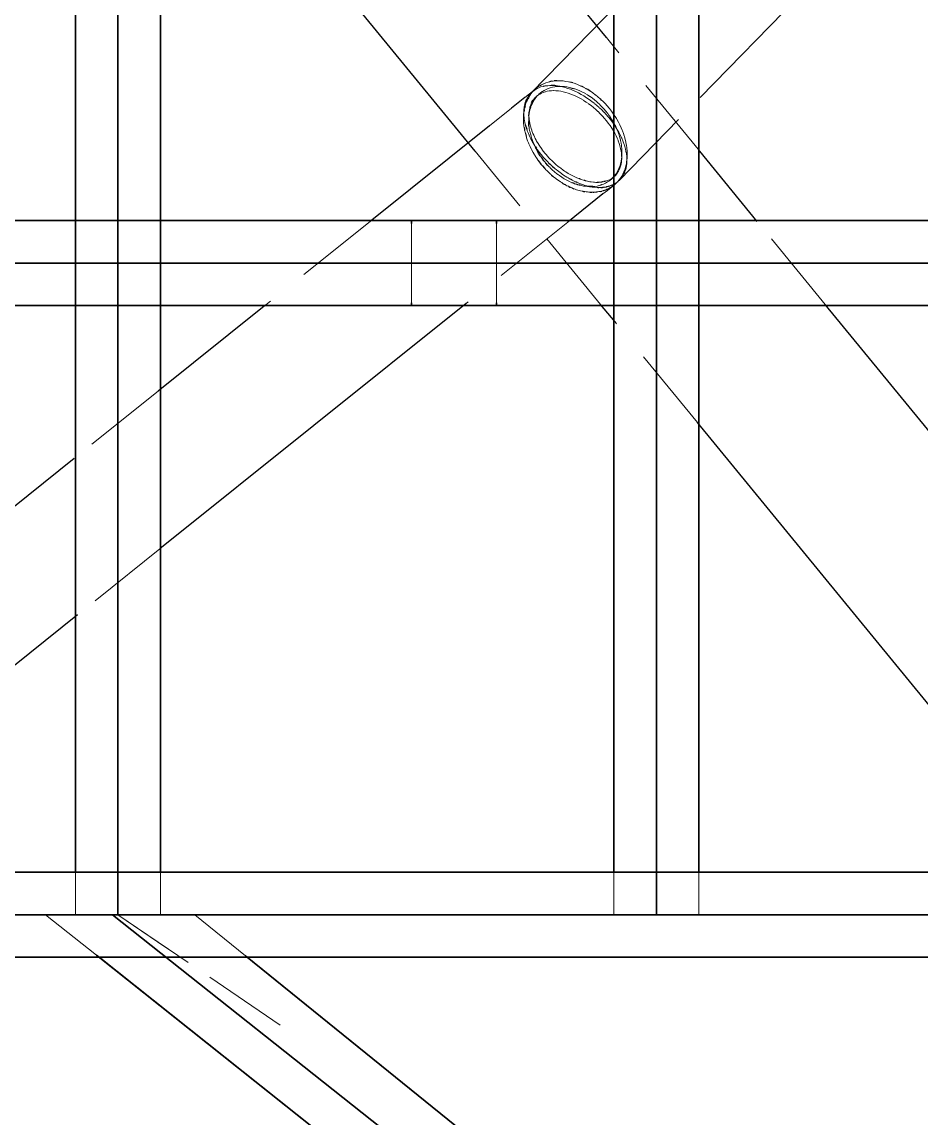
# Model space of a CAD drawing. Header units: millimetres. Extents: x -11795 to 47768, y 22971 to 65021.
# Drawn here: x -4258 to -2671, y 55237 to 57171 of the extents above; entities that cross this region are included whole.
import ezdxf

# ---------------------------------------------------------------- set-up
doc = ezdxf.new("R2010")
doc.units = ezdxf.units.MM
doc.linetypes.add('HIDDEN_50', pattern=[225, 150, -75])
for name, color, linetype, lineweight in [('PLATE_HIDDEN', 8, 'HIDDEN_50', 18), ('PLATE_VISIBLE', 7, 'Continuous', 35), ('PROFILE_HIDDEN', 9, 'HIDDEN_50', 18), ('PROFILE_VISIBLE', 4, 'Continuous', 25)]:
    doc.layers.add(name, color=color, linetype=linetype, lineweight=lineweight)

msp = doc.modelspace()

# ---------------------------------------------------------------- linework, layer by layer
at = {"layer": 'PLATE_HIDDEN'}
for p, q in [((-4088.1, 57305.2), (-4088.1, 55595.8)), ((-3138.1, 57305.2), (-3138.1, 55595.8)), ((-4165.1, 56820.8), (-4015.1, 56820.8)), ((-4163.1, 56667.8), (-4163.1, 56817.4)), ((-4013.1, 56817.4), (-4013.1, 56667.8)), ((-3570.1, 56815.8), (-3570.1, 56675.8)), ((-3420.1, 56675.8), (-3420.1, 56815.8)), ((-3215.9, 56820.8), (-3066.4, 56820.8)), ((-3213.1, 56667.8), (-3213.1, 56817.4)), ((-3063.1, 56817.4), (-3063.1, 56667.8)), ((-3495.1, 56745.8), (-4995.1, 56745.8)), ((-1238.1, 56745.8), (-3495.1, 56745.8)), ((-4015.1, 56670.8), (-4165.1, 56670.8)), ((-3066.4, 56670.8), (-3215.9, 56670.8)), ((-3138.1, 55595.8), (-3138.1, 55886.4)), ((-3138.1, 55886.4), (-3138.1, 55884.1)), ((-3138.1, 55884.1), (-3138.1, 55663.4)), ((-4088.1, 55595.8), (-4088.1, 55773)), ((-4088.1, 55773), (-4088.1, 55770.7)), ((-4088.1, 55770.7), (-4088.1, 55663.4)), ((-4163.1, 55595.8), (-4163.1, 55670.6)), ((-4160.9, 55670.8), (-4011, 55670.8)), ((-4013.1, 55670.6), (-4013.1, 55595.8)), ((-3213.1, 55595.8), (-3213.1, 55670.6)), ((-3211.8, 55670.8), (-3061.9, 55670.8)), ((-3063.1, 55670.6), (-3063.1, 55595.8)), ((-4088.1, 55663.4), (-4088.1, 55595.8)), ((-3138.1, 55663.4), (-3138.1, 55595.8)), ((-4995.1, 55595.8), (-3462.3, 55595.8)), ((-4215.8, 55595.8), (-4126, 55524.4)), ((-3952.8, 55595.8), (-4215.8, 55595.8)), ((-4013.1, 55595.8), (-4163.1, 55595.8)), ((-3732.3, 55306), (-4097.9, 55595.8)), ((-4003.7, 55538.3), (-4088.1, 55595.8)), ((-4088.1, 55595.8), (-3802.1, 55401.1)), ((-3863.4, 55523.5), (-3952.8, 55595.8)), ((-3422.3, 55595.8), (-1954.4, 55595.8)), ((-3063.1, 55595.8), (-3213.1, 55595.8)), ((-3802.1, 55401.1), (-4003.7, 55538.3)), ((-3861.2, 55520.8), (-4120.9, 55520.8)), ((-3460.4, 55090.6), (-3732.3, 55306))]:
    msp.add_line(p, q, dxfattribs=at)
at = {"layer": 'PLATE_VISIBLE'}
for p, q in [((-4163.1, 58986.4), (-4163.1, 55670.8)), ((-4013.1, 55670.8), (-4013.1, 58986.4)), ((-3213.1, 58986.4), (-3213.1, 55670.8)), ((-3063.1, 55670.8), (-3063.1, 58986.4)), ((-4163.1, 56817.4), (-4163.1, 57824.6)), ((-4013.1, 57824.6), (-4013.1, 56817.4)), ((-3213.1, 56817.4), (-3213.1, 57824.6)), ((-3063.1, 57824.6), (-3063.1, 56817.4)), ((-4088.1, 55595.8), (-4088.1, 57559.4)), ((-3138.1, 55595.8), (-3138.1, 57559.4)), ((-4920.1, 56820.8), (-4165.1, 56820.8)), ((-1313.1, 56820.8), (-4920.1, 56820.8)), ((-4015.1, 56820.8), (-3570.1, 56820.8)), ((-3570.1, 56820.8), (-3570.1, 56815.8)), ((-3420.1, 56820.8), (-3215.9, 56820.8)), ((-3420.1, 56815.8), (-3420.1, 56820.8)), ((-3066.4, 56820.8), (-2259.4, 56820.8)), ((-4995.1, 56745.8), (-3495.1, 56745.8)), ((-3495.1, 56745.8), (-1238.1, 56745.8)), ((-3570.1, 56675.8), (-3570.1, 56670.8)), ((-3420.1, 56670.8), (-3420.1, 56675.8)), ((-4165.1, 56670.8), (-4920.1, 56670.8)), ((-4920.1, 56670.8), (-1313.1, 56670.8)), ((-4163.1, 55670.6), (-4163.1, 56667.8)), ((-3570.1, 56670.8), (-4015.1, 56670.8)), ((-4013.1, 56667.8), (-4013.1, 55670.6)), ((-3215.9, 56670.8), (-3420.1, 56670.8)), ((-3213.1, 55670.6), (-3213.1, 56667.8)), ((-2259.4, 56670.8), (-3066.4, 56670.8)), ((-3063.1, 56667.8), (-3063.1, 55670.6)), ((-1957.9, 55670.8), (-4920.1, 55670.8)), ((-4840.2, 55670.8), (-4160.9, 55670.8)), ((-4163.1, 55670.8), (-4013.1, 55670.8)), ((-4011, 55670.8), (-3211.8, 55670.8)), ((-3213.1, 55670.8), (-3063.1, 55670.8)), ((-3061.9, 55670.8), (-2262.6, 55670.8)), ((-1919.2, 55595.8), (-4995.1, 55595.8)), ((-4097.9, 55595.8), (-2081.5, 53997.8)), ((-3462.3, 55595.8), (-3422.3, 55595.8)), ((-4120.9, 55520.8), (-4920.2, 55520.8)), ((-4920.1, 55520.8), (-1957.9, 55520.8)), ((-4126, 55524.4), (-2092.1, 53906.7)), ((-4121.5, 55520.8), (-2092.1, 53906.7)), ((-3860, 55520.8), (-4121.5, 55520.8)), ((-2072.8, 54076), (-3863.4, 55523.5)), ((-1957.9, 55520.8), (-3861.2, 55520.8)), ((-2072.8, 54076), (-3860, 55520.8))]:
    msp.add_line(p, q, dxfattribs=at)
at = {"layer": 'PROFILE_HIDDEN'}
for p, q in [((-3061.6, 56943), (-3226.1, 57143.8)), ((-3359.9, 57045.3), (-3279.7, 57127.5)), ((-3337.1, 57062.2), (-3340.9, 57060.4)), ((-3333.2, 57063.8), (-3336.8, 57062.3)), ((-3329.2, 57065.1), (-3333.2, 57063.8)), ((-3327, 57065.6), (-3329, 57065.1)), ((-3320.7, 57066.8), (-3322.8, 57066.5)), ((-3318.4, 57067.1), (-3320.5, 57066.8)), ((-3311.8, 57067.5), (-3314, 57067.4)), ((-3307.2, 57067.4), (-3311.7, 57067.5)), ((-3302.5, 57067.1), (-3307.2, 57067.4)), ((-3297.8, 57066.4), (-3302.5, 57067.1)), ((-3293.1, 57065.6), (-3297.8, 57066.4)), ((-3290.6, 57065), (-3293, 57065.6)), ((-3283.5, 57063), (-3285.8, 57063.7)), ((-3278.5, 57061.3), (-3283.4, 57063)), ((-3351.1, 57053.5), (-3370.5, 57037.9)), ((-3362.2, 57042.7), (-3364.3, 57039.9)), ((-3361.8, 57043.1), (-3362.2, 57042.7)), ((-3359.9, 57045.3), (-3361.8, 57043.1)), ((-3359.5, 57044.5), (-3361.6, 57041.5)), ((-3358.7, 57046.5), (-3359.9, 57045.3)), ((-3356.9, 57047.7), (-3359.5, 57044.5)), ((-3355.8, 57049), (-3357, 57048.1)), ((-3354.1, 57050.7), (-3356.6, 57048.1)), ((-3351.1, 57053.5), (-3354.1, 57050.7)), ((-3347.8, 57056.1), (-3350.7, 57053.8)), ((-3348.6, 57053.7), (-3350, 57052.9)), ((-3345.3, 57055.2), (-3348.6, 57053.7)), ((-3348.5, 57040.7), (-3345.8, 57043.5)), ((-3344.4, 57058.4), (-3347.8, 57056.1)), ((-3346.5, 57042.4), (-3344.1, 57044)), ((-3345.5, 57043.7), (-3342.9, 57046)), ((-3341.8, 57056.5), (-3344.9, 57055.3)), ((-3340.9, 57060.4), (-3344.1, 57058.5)), ((-3344.1, 57044), (-3341.1, 57045.6)), ((-3342.9, 57046), (-3339.7, 57048.3)), ((-3338.1, 57057.5), (-3341.8, 57056.5)), ((-3340.7, 57045.7), (-3337.9, 57046.9)), ((-3339.4, 57048.5), (-3336.4, 57050.4)), ((-3337.9, 57046.9), (-3334.5, 57048.1)), ((-3336.4, 57050.4), (-3332.9, 57052.2)), ((-3334.3, 57058.3), (-3336, 57057.9)), ((-3330.3, 57058.8), (-3334.3, 57058.3)), ((-3334.1, 57048.1), (-3331, 57048.9)), ((-3332.7, 57052.3), (-3329.3, 57053.8)), ((-3331, 57048.9), (-3327.3, 57049.6)), ((-3326.2, 57059.1), (-3330, 57058.8)), ((-3329.3, 57053.8), (-3325.5, 57055.1)), ((-3327, 57049.6), (-3323.5, 57050)), ((-3324.1, 57059.1), (-3326.2, 57059.1)), ((-3325.3, 57055.1), (-3321.6, 57056.1)), ((-3323.5, 57050), (-3319.5, 57050.1)), ((-3321.6, 57056.1), (-3317.5, 57056.9)), ((-3319.2, 57050.1), (-3315.4, 57050)), ((-3317.4, 57056.9), (-3313.4, 57057.4)), ((-3313.2, 57058.4), (-3315.4, 57058.7)), ((-3315.4, 57050), (-3311.2, 57049.6)), ((-3313.4, 57057.4), (-3309.1, 57057.6)), ((-3308.6, 57057.7), (-3312.9, 57058.4)), ((-3311, 57049.6), (-3307, 57049)), ((-3309, 57057.6), (-3304.8, 57057.6)), ((-3304, 57056.7), (-3308.6, 57057.7)), ((-3307, 57049), (-3302.6, 57048.1)), ((-3304.8, 57057.6), (-3300.4, 57057.2)), ((-3299.3, 57055.5), (-3303.9, 57056.7)), ((-3302.5, 57048.1), (-3298.2, 57047)), ((-3300.4, 57057.2), (-3295.9, 57056.6)), ((-3294.6, 57054.1), (-3299.3, 57055.5)), ((-3298.2, 57047), (-3293.7, 57045.7)), ((-3295.9, 57056.6), (-3291.4, 57055.8)), ((-3289.8, 57052.4), (-3294.5, 57054.1)), ((-3293.6, 57045.7), (-3289.2, 57044.1)), ((-3291.3, 57055.8), (-3289.1, 57055.2)), ((-3285, 57050.5), (-3289.8, 57052.4)), ((-3289.2, 57044.1), (-3284.7, 57042.3)), ((-3280.2, 57048.3), (-3285, 57050.5)), ((-3284.6, 57054), (-3282.4, 57053.3)), ((-3282.2, 57053.2), (-3277.6, 57051.6)), ((-3275.5, 57046), (-3280.2, 57048.3)), ((-3273.9, 57059.4), (-3278.5, 57061.3)), ((-3277.6, 57051.6), (-3273.3, 57049.8)), ((-3270.7, 57043.4), (-3275.4, 57046)), ((-3271.3, 57058.2), (-3273.7, 57059.3)), ((-3273.1, 57049.7), (-3268.5, 57047.5)), ((-3266.1, 57040.7), (-3270.7, 57043.4)), ((-3268.5, 57047.5), (-3264.3, 57045.3)), ((-3264.4, 57054.9), (-3266.7, 57056)), ((-3261.8, 57053.4), (-3264.1, 57054.7)), ((-3264, 57045.1), (-3259.6, 57042.5)), ((-3250.2, 57046), (-3254.7, 57049.1)), ((-3246.1, 57042.9), (-3250.2, 57046)), ((-3245.7, 57042.6), (-3246.1, 57042.9)), ((-3241.3, 57039.1), (-3245.7, 57042.6)), ((-3370.2, 57026.6), (-3370.9, 57023.7)), ((-3369.7, 57028.4), (-3370.2, 57026.6)), ((-3369.2, 57025.4), (-3369.8, 57023.2)), ((-3368.9, 57026.1), (-3369.2, 57025.4)), ((-3367.7, 57029.6), (-3368.9, 57026.1)), ((-3368.3, 57032.2), (-3368.8, 57030.9)), ((-3366.9, 57031.6), (-3367.7, 57029.6)), ((-3366.1, 57036.8), (-3366.9, 57035.2)), ((-3365.8, 57037.4), (-3366.1, 57036.8)), ((-3364.3, 57039.9), (-3365.8, 57037.4)), ((-3364.9, 57035.8), (-3365.7, 57034.1)), ((-3360.9, 57022), (-3360.5, 57023.4)), ((-3360.5, 57023.4), (-3359.3, 57026.6)), ((-3359.7, 57021.7), (-3359, 57023.7)), ((-3359.3, 57026.6), (-3359, 57027.2)), ((-3359, 57027.2), (-3358.4, 57028.5)), ((-3359, 57023.7), (-3358.7, 57024.2)), ((-3358.7, 57024.2), (-3358, 57025.8)), ((-3356.4, 57029.2), (-3355.5, 57031)), ((-3354.9, 57034.2), (-3354.1, 57035.3)), ((-3354.3, 57033), (-3353.4, 57034.5)), ((-3354.1, 57035.3), (-3351.9, 57037.8)), ((-3353.4, 57034.5), (-3351.1, 57037.7)), ((-3351.9, 57037.8), (-3351.5, 57038.1)), ((-3351.5, 57038.1), (-3349.5, 57040.1)), ((-3350.8, 57038.1), (-3348.5, 57040.7)), ((-3349.5, 57040.1), (-3346.9, 57042.1)), ((-3284.7, 57042.3), (-3280.1, 57040.3)), ((-3280.1, 57040.3), (-3275.6, 57038.1)), ((-3275.6, 57038), (-3271, 57035.5)), ((-3271, 57035.5), (-3266.7, 57033)), ((-3266.5, 57032.9), (-3262.1, 57030)), ((-3261.2, 57037.6), (-3265.9, 57040.6)), ((-3262.1, 57030), (-3257.9, 57027.1)), ((-3256.8, 57034.6), (-3261.2, 57037.6)), ((-3259.6, 57042.5), (-3255.6, 57039.8)), ((-3257.7, 57026.9), (-3253.4, 57023.7)), ((-3251.9, 57031.1), (-3256.5, 57034.4)), ((-3255.2, 57039.6), (-3250.9, 57036.5)), ((-3253.4, 57023.7), (-3249.4, 57020.5)), ((-3247.7, 57027.8), (-3251.9, 57031.1)), ((-3250.9, 57036.5), (-3247.1, 57033.6)), ((-3243, 57023.8), (-3247.4, 57027.5)), ((-3247.1, 57033.6), (-3246.7, 57033.2)), ((-3246.7, 57033.2), (-3244.6, 57031.5)), ((-3239.1, 57020.3), (-3243, 57023.8)), ((-3237.5, 57035.8), (-3241.3, 57039.1)), ((-3240.8, 57028.1), (-3239.1, 57026.5)), ((-3239.1, 57026.5), (-3238.6, 57026.1)), ((-3238.6, 57026.1), (-3236.7, 57024.1)), ((-3232.8, 57031.4), (-3234.9, 57033.3)), ((-3229.3, 57027.8), (-3232.8, 57031.4)), ((-3228.8, 57027.3), (-3229.3, 57027.8)), ((-3224.9, 57023), (-3228.8, 57027.3)), ((-3203.7, 56891.7), (-3060.8, 57038.1)), ((-3393.9, 57019.2), (-3432.9, 56988)), ((-3372.5, 57007.2), (-3372.7, 57002.4)), ((-3372.4, 57008.2), (-3372.5, 57007.2)), ((-3372.1, 57011.9), (-3372.4, 57008.2)), ((-3372.1, 57012.9), (-3372.2, 57010.8)), ((-3372.2, 57010.8), (-3372.1, 57007.6)), ((-3371.7, 57014.2), (-3372.1, 57011.9)), ((-3372.1, 57007.6), (-3372, 57006.6)), ((-3372, 57006.6), (-3371.7, 57002.2)), ((-3371.7, 57019), (-3371.8, 57017.5)), ((-3371.4, 57021), (-3371.7, 57019)), ((-3370.8, 57019.2), (-3371.2, 57017.4)), ((-3363.4, 57002.4), (-3363, 57006.9)), ((-3363, 57008.8), (-3362.8, 57012.6)), ((-3363, 57007.3), (-3363, 57008.8)), ((-3363, 57006.9), (-3362.9, 57007.8)), ((-3362.8, 57000.7), (-3363, 57004.8)), ((-3362.9, 57007.8), (-3362.6, 57009.5)), ((-3362.8, 57012.6), (-3362.7, 57013.5)), ((-3362.7, 57013.5), (-3362.3, 57016.4)), ((-3362.3, 57016.4), (-3361.5, 57020)), ((-3361.9, 57013.4), (-3361.5, 57015.6)), ((-3361.5, 57015.6), (-3361.3, 57016.3)), ((-3361.3, 57016.3), (-3360.8, 57018)), ((-3249.1, 57020.3), (-3245, 57016.7)), ((-3245, 57016.7), (-3241.3, 57013.3)), ((-3241, 57013), (-3237.1, 57009.2)), ((-3234.5, 57016), (-3238.7, 57020)), ((-3237.1, 57009.2), (-3233.7, 57005.6)), ((-3230.9, 57012.3), (-3234.5, 57016)), ((-3233.7, 57005.6), (-3233.3, 57005.2)), ((-3233.3, 57005.2), (-3229.7, 57001.1)), ((-3233.2, 57020.5), (-3231.6, 57018.7)), ((-3231.6, 57018.7), (-3231, 57018.2)), ((-3231, 57018.2), (-3227.5, 57014)), ((-3230.5, 57011.9), (-3230.9, 57012.3)), ((-3226.6, 57007.7), (-3230.5, 57011.9)), ((-3227.5, 57014), (-3224.6, 57010.4)), ((-3223.2, 57003.8), (-3226.6, 57007.7)), ((-3221.7, 57019.2), (-3224.9, 57023)), ((-3224.6, 57010.4), (-3224.1, 57009.7)), ((-3224.1, 57009.7), (-3222.5, 57007.5)), ((-3221.1, 57018.6), (-3221.7, 57019.2)), ((-3217.6, 57014), (-3221.1, 57018.6)), ((-3214.8, 57010.1), (-3217.6, 57014)), ((-3214.2, 57009.3), (-3214.8, 57010.1)), ((-3211, 57004.6), (-3214.2, 57009.3)), ((-3208.6, 57000.6), (-3211, 57004.6)), ((-3372.7, 57002.4), (-3372.7, 56998.5)), ((-3372.7, 56998.5), (-3372.7, 56997.4)), ((-3372.7, 56997.4), (-3372.4, 56992.4)), ((-3372.4, 56992.4), (-3371.9, 56988.5)), ((-3371.9, 56988.5), (-3371.8, 56987.3)), ((-3371.8, 56987.3), (-3371.4, 56984.8)), ((-3371.7, 57002.2), (-3371.2, 56998.9)), ((-3371.2, 56998.9), (-3371, 56997.7)), ((-3371, 56997.7), (-3370.1, 56993.2)), ((-3370.1, 56993.2), (-3369.3, 56989.9)), ((-3369.3, 56989.9), (-3369.1, 56989.2)), ((-3363.5, 56998.8), (-3363.4, 57002.4)), ((-3363.5, 56997.8), (-3363.5, 56998.8)), ((-3363.5, 56995.5), (-3363.5, 56997.8)), ((-3362.4, 56997.6), (-3362.8, 57000.7)), ((-3362.4, 56983.5), (-3362.7, 56985.9)), ((-3362.3, 56996.5), (-3362.4, 56997.6)), ((-3361.5, 56992.2), (-3362.3, 56996.5)), ((-3360.8, 56989.1), (-3361.5, 56992.2)), ((-3360.5, 56987.9), (-3360.8, 56989.1)), ((-3359.2, 56983.5), (-3360.5, 56987.9)), ((-3229.7, 57001.1), (-3226.7, 56997.4)), ((-3226.7, 56997.4), (-3226.2, 56996.9)), ((-3226.2, 56996.9), (-3223, 56992.6)), ((-3222.8, 57003.3), (-3223.2, 57003.8)), ((-3223, 56992.6), (-3220.3, 56988.9)), ((-3219.2, 56998.9), (-3222.8, 57003.3)), ((-3220.3, 56988.9), (-3219.8, 56988.3)), ((-3219.8, 56988.3), (-3216.9, 56983.9)), ((-3219.7, 57003.4), (-3218.4, 57001.5)), ((-3216.2, 56994.9), (-3219.2, 56998.9)), ((-3218.4, 57001.5), (-3217.9, 57000.7)), ((-3217.9, 57000.7), (-3216.5, 56998.4)), ((-3215.8, 56994.3), (-3216.2, 56994.9)), ((-3212.5, 56989.7), (-3215.8, 56994.3)), ((-3214, 56994.2), (-3212.9, 56992.3)), ((-3212.9, 56992.3), (-3212.4, 56991.4)), ((-3209.9, 56985.8), (-3212.5, 56989.7)), ((-3212.4, 56991.4), (-3210, 56986.6)), ((-3210, 56986.6), (-3208.3, 56982.7)), ((-3209.5, 56985.1), (-3209.9, 56985.8)), ((-3206.6, 56980.4), (-3209.5, 56985.1)), ((-3208, 56999.7), (-3208.6, 57000.6)), ((-3205.2, 56994.7), (-3208, 56999.7)), ((-3203.1, 56990.6), (-3205.2, 56994.7)), ((-3202.6, 56989.6), (-3203.1, 56990.6)), ((-3200.3, 56984.5), (-3202.6, 56989.6)), ((-3370.6, 56980.3), (-3370.2, 56978.3)), ((-3370.2, 56978.3), (-3369.9, 56977.1)), ((-3369.9, 56977.1), (-3369.3, 56974.5)), ((-3368.1, 56970), (-3367.5, 56968.1)), ((-3367.5, 56968.1), (-3367.1, 56966.7)), ((-3367.1, 56966.7), (-3365.3, 56961.5)), ((-3367, 56982.3), (-3366.4, 56980.6)), ((-3366.4, 56980.6), (-3366, 56979.2)), ((-3366, 56979.2), (-3364.1, 56974.5)), ((-3364.1, 56974.5), (-3362.7, 56971.2)), ((-3362.7, 56971.2), (-3362, 56969.7)), ((-3361.8, 56979.8), (-3362.4, 56983.5)), ((-3362, 56969.7), (-3359.7, 56965)), ((-3361.5, 56978.6), (-3361.8, 56979.8)), ((-3360.4, 56973.7), (-3361.5, 56978.6)), ((-3359.4, 56970.1), (-3360.4, 56973.7)), ((-3359, 56968.8), (-3359.4, 56970.1)), ((-3358.2, 56980.4), (-3359.2, 56983.5)), ((-3357.4, 56963.9), (-3359, 56968.8)), ((-3357.8, 56979), (-3358.2, 56980.4)), ((-3356, 56974.6), (-3357.8, 56979)), ((-3354.7, 56971.5), (-3356, 56974.6)), ((-3354.1, 56970.1), (-3354.7, 56971.5)), ((-3351.9, 56965.6), (-3354.1, 56970.1)), ((-3350.3, 56962.6), (-3351.9, 56965.6)), ((-3216.9, 56983.9), (-3214.6, 56980.2)), ((-3214.6, 56980.2), (-3214.2, 56979.5)), ((-3214.2, 56979.5), (-3211.7, 56975)), ((-3211.7, 56975), (-3209.8, 56971.3)), ((-3209.8, 56971.3), (-3209.4, 56970.5)), ((-3209.4, 56970.5), (-3207.3, 56966)), ((-3208.3, 56982.7), (-3207.8, 56981.7)), ((-3207.8, 56981.7), (-3205.9, 56976.8)), ((-3207.3, 56966), (-3205.8, 56962.4)), ((-3204.4, 56976.5), (-3206.6, 56980.4)), ((-3205.9, 56976.8), (-3204.5, 56973)), ((-3204.5, 56973), (-3204.1, 56971.9)), ((-3204, 56975.7), (-3204.4, 56976.5)), ((-3204.1, 56971.9), (-3202.6, 56967)), ((-3201.5, 56970.9), (-3204, 56975.7)), ((-3202.6, 56967), (-3201.7, 56963.3)), ((-3199.7, 56967), (-3201.5, 56970.9)), ((-3198.6, 56980.5), (-3200.3, 56984.5)), ((-3199.3, 56966.2), (-3199.7, 56967)), ((-3197.3, 56961.4), (-3199.3, 56966.2)), ((-3198.1, 56979.4), (-3198.6, 56980.5)), ((-3196.2, 56974.2), (-3198.1, 56979.4)), ((-3194.9, 56970.2), (-3196.2, 56974.2)), ((-3194.5, 56969), (-3194.9, 56970.2)), ((-3193.1, 56963.8), (-3194.5, 56969)), ((-3365.3, 56961.5), (-3363.8, 56957.8)), ((-3363.8, 56957.8), (-3363.3, 56956.3)), ((-3363.3, 56956.3), (-3361, 56951.2)), ((-3361, 56951.2), (-3359.3, 56947.6)), ((-3359.7, 56965), (-3358, 56961.8)), ((-3359.3, 56947.6), (-3358.5, 56946.1)), ((-3358.5, 56946.1), (-3355.8, 56941.1)), ((-3358, 56961.8), (-3357.1, 56960.3)), ((-3356.1, 56960.4), (-3357.4, 56963.9)), ((-3357.1, 56960.3), (-3354.4, 56955.5)), ((-3355.6, 56959), (-3356.1, 56960.4)), ((-3353.5, 56954.1), (-3355.6, 56959)), ((-3354.4, 56955.5), (-3352.5, 56952.5)), ((-3351.9, 56950.8), (-3353.5, 56954.1)), ((-3352.5, 56952.5), (-3352, 56951.7)), ((-3351.2, 56949.3), (-3351.9, 56950.8)), ((-3348.7, 56944.6), (-3351.2, 56949.3)), ((-3349.5, 56961.1), (-3350.3, 56962.6)), ((-3349.9, 56948.5), (-3348.3, 56946.2)), ((-3346.9, 56956.6), (-3349.5, 56961.1)), ((-3348.3, 56946.2), (-3346.2, 56943.3)), ((-3345, 56953.7), (-3346.9, 56956.6)), ((-3344, 56952.2), (-3345, 56953.7)), ((-3341, 56947.8), (-3344, 56952.2)), ((-3339, 56945.1), (-3341, 56947.8)), ((-3205.8, 56962.4), (-3205.5, 56961.5)), ((-3205.5, 56961.5), (-3203.9, 56957)), ((-3203.9, 56957), (-3202.8, 56953.5)), ((-3202.8, 56953.5), (-3202.5, 56952.6)), ((-3202.5, 56952.6), (-3201.4, 56948.2)), ((-3201.7, 56963.3), (-3201.4, 56962.1)), ((-3201.4, 56962.1), (-3200.4, 56957.2)), ((-3201.4, 56948.2), (-3200.7, 56944.9)), ((-3200.4, 56957.2), (-3199.8, 56953.6)), ((-3199.8, 56953.6), (-3199.6, 56952.3)), ((-3199.6, 56952.3), (-3199.1, 56947.5)), ((-3199.1, 56947.5), (-3199, 56944.1)), ((-3196, 56957.7), (-3197.3, 56961.4)), ((-3195.6, 56956.7), (-3196, 56957.7)), ((-3194.1, 56952), (-3195.6, 56956.7)), ((-3193.1, 56948.4), (-3194.1, 56952)), ((-3192.2, 56959.9), (-3193.1, 56963.8)), ((-3192.8, 56947.4), (-3193.1, 56948.4)), ((-3191.8, 56942.8), (-3192.8, 56947.4)), ((-3191.9, 56958.6), (-3192.2, 56959.9)), ((-3191, 56953.5), (-3191.9, 56958.6)), ((-3190.5, 56949.8), (-3191, 56953.5)), ((-3190.3, 56948.4), (-3190.5, 56949.8)), ((-3189.9, 56943.4), (-3190.3, 56948.4)), ((-3236.5, 56672.8), (-3458, 56943.1)), ((-3355.8, 56941.1), (-3353.8, 56937.7)), ((-3353.8, 56937.7), (-3353.4, 56937)), ((-3351.4, 56933.7), (-3349.8, 56931.3)), ((-3349.8, 56931.3), (-3347.6, 56928.2)), ((-3347.8, 56943), (-3348.7, 56944.6)), ((-3347.6, 56928.2), (-3347.1, 56927.4)), ((-3346.2, 56943.3), (-3344.9, 56941.7)), ((-3344.9, 56941.7), (-3341.4, 56937.2)), ((-3341, 56932.3), (-3342, 56933.8)), ((-3341.4, 56937.2), (-3339.2, 56934.5)), ((-3340.4, 56931.5), (-3341, 56932.3)), ((-3339.2, 56934.5), (-3337.7, 56932.8)), ((-3337.8, 56943.5), (-3339, 56945.1)), ((-3334.5, 56939.3), (-3337.8, 56943.5)), ((-3337.7, 56932.8), (-3333.9, 56928.5)), ((-3332.3, 56936.7), (-3334.5, 56939.3)), ((-3333.9, 56928.5), (-3331.5, 56926)), ((-3330.9, 56935.1), (-3332.3, 56936.7)), ((-3327.2, 56931.1), (-3330.9, 56935.1)), ((-3324.9, 56928.8), (-3327.2, 56931.1)), ((-3323.4, 56927.2), (-3324.9, 56928.8)), ((-3319.4, 56923.4), (-3323.4, 56927.2)), ((-3200.7, 56944.9), (-3200.5, 56943.9)), ((-3200.5, 56943.9), (-3199.9, 56939.7)), ((-3199.7, 56929.1), (-3200.2, 56926.2)), ((-3199.9, 56939.7), (-3199.6, 56936.5)), ((-3199.5, 56927.6), (-3199.9, 56923.8)), ((-3199.2, 56933.6), (-3199.7, 56929.1)), ((-3199.6, 56936.5), (-3199.5, 56935.5)), ((-3199.5, 56935.5), (-3199.4, 56931.5)), ((-3199.4, 56928.6), (-3199.5, 56927.6)), ((-3199.4, 56931.5), (-3199.4, 56928.6)), ((-3199.1, 56935), (-3199.2, 56933.6)), ((-3198.9, 56938.2), (-3199.1, 56935)), ((-3199, 56944.1), (-3198.9, 56942.8)), ((-3198.9, 56942.8), (-3198.9, 56938.2)), ((-3191.2, 56939.4), (-3191.8, 56942.8)), ((-3191, 56938.3), (-3191.2, 56939.4)), ((-3190.5, 56933.9), (-3191, 56938.3)), ((-3190.7, 56924), (-3190.1, 56928.7)), ((-3190.3, 56930.6), (-3190.5, 56933.9)), ((-3190.3, 56929.6), (-3190.3, 56930.6)), ((-3190.2, 56925.4), (-3190.3, 56929.6)), ((-3190.1, 56928.7), (-3190, 56930.1)), ((-3190, 56930.1), (-3189.8, 56933.5)), ((-3189.7, 56939.8), (-3189.9, 56943.4)), ((-3189.8, 56933.5), (-3189.7, 56938.4)), ((-3189.7, 56938.4), (-3189.7, 56939.8)), ((-3341.9, 56920.5), (-3340.7, 56919)), ((-3340.7, 56919), (-3340.1, 56918.3)), ((-3334.4, 56923.7), (-3335.5, 56925)), ((-3333.8, 56922.9), (-3334.4, 56923.7)), ((-3334.4, 56911.8), (-3333.1, 56910.5)), ((-3333.1, 56910.5), (-3331.6, 56908.9)), ((-3331.6, 56908.9), (-3327.5, 56904.9)), ((-3331.5, 56926), (-3329.9, 56924.3)), ((-3329.9, 56924.3), (-3327.9, 56922.3)), ((-3327.1, 56915.6), (-3328.3, 56916.8)), ((-3326.4, 56914.9), (-3327.1, 56915.6)), ((-3324.6, 56919.1), (-3323.3, 56918)), ((-3323.3, 56918), (-3322.4, 56917.2)), ((-3319.3, 56908.2), (-3320.6, 56909.3)), ((-3317.1, 56921.3), (-3319.4, 56923.4)), ((-3319.4, 56914.5), (-3317.2, 56912.6)), ((-3317.8, 56906.8), (-3319.3, 56908.2)), ((-3317.2, 56912.6), (-3314.7, 56910.5)), ((-3315.4, 56919.8), (-3317.1, 56921.3)), ((-3311.2, 56916.3), (-3315.4, 56919.8)), ((-3314.7, 56910.5), (-3312.7, 56909)), ((-3312.7, 56909), (-3308.2, 56905.5)), ((-3308.8, 56914.4), (-3311.2, 56916.3)), ((-3306.9, 56913), (-3308.8, 56914.4)), ((-3302.5, 56909.8), (-3306.9, 56913)), ((-3300.1, 56908.2), (-3302.5, 56909.8)), ((-3298.1, 56906.8), (-3300.1, 56908.2)), ((-3206, 56909), (-3208, 56905.5)), ((-3205.4, 56910.3), (-3206, 56909)), ((-3205, 56908.1), (-3205.5, 56907.1)), ((-3204.2, 56912.7), (-3205.4, 56910.3)), ((-3203.9, 56910.1), (-3205, 56908.1)), ((-3202.7, 56916.6), (-3204.2, 56912.7)), ((-3202.5, 56913.3), (-3203.9, 56910.1)), ((-3202.3, 56917.9), (-3202.7, 56916.6)), ((-3202.2, 56914.3), (-3202.5, 56913.3)), ((-3201.5, 56920.6), (-3202.3, 56917.9)), ((-3201.4, 56916.6), (-3202.2, 56914.3)), ((-3200.4, 56924.8), (-3201.5, 56920.6)), ((-3200.5, 56920.1), (-3201.4, 56916.6)), ((-3200.3, 56921.1), (-3200.5, 56920.1)), ((-3200.2, 56926.2), (-3200.4, 56924.8)), ((-3199.9, 56923.8), (-3200.3, 56921.1)), ((-3195.5, 56906.7), (-3193.9, 56910.8)), ((-3194, 56906.4), (-3193.6, 56907.4)), ((-3193.9, 56910.8), (-3193.5, 56912.2)), ((-3193.6, 56907.4), (-3192.7, 56909.9)), ((-3193.5, 56912.2), (-3192.6, 56915.1)), ((-3192.7, 56909.9), (-3191.7, 56913.5)), ((-3192.6, 56915.1), (-3191.5, 56919.5)), ((-3191.7, 56913.5), (-3191.5, 56914.6)), ((-3191.5, 56919.5), (-3191.2, 56920.9)), ((-3191.5, 56914.6), (-3191, 56917.3)), ((-3191.2, 56920.9), (-3190.7, 56924)), ((-3191, 56917.3), (-3190.5, 56921.3)), ((-3190.5, 56921.3), (-3190.4, 56922.4)), ((-3190.4, 56922.4), (-3190.2, 56925.4)), ((-3327.5, 56904.9), (-3324.9, 56902.6)), ((-3324.9, 56902.6), (-3324.1, 56901.8)), ((-3321.1, 56899.3), (-3319, 56897.4)), ((-3319, 56897.4), (-3316.3, 56895.4)), ((-3313.6, 56903.4), (-3317.8, 56906.8)), ((-3316.3, 56895.4), (-3314.5, 56894)), ((-3314.5, 56894), (-3310, 56890.7)), ((-3311.1, 56901.5), (-3313.6, 56903.4)), ((-3309.4, 56900.2), (-3311.1, 56901.5)), ((-3310, 56890.7), (-3307.3, 56889)), ((-3305, 56897.2), (-3309.4, 56900.2)), ((-3308.2, 56905.5), (-3305.6, 56903.7)), ((-3307.3, 56889), (-3305.3, 56887.7)), ((-3305.6, 56903.7), (-3303.6, 56902.2)), ((-3302.5, 56895.6), (-3305, 56897.2)), ((-3303.6, 56902.2), (-3298.9, 56899.2)), ((-3300.6, 56894.5), (-3302.5, 56895.6)), ((-3296.1, 56892), (-3300.6, 56894.5)), ((-3298.9, 56899.2), (-3296.3, 56897.6)), ((-3293.6, 56904.1), (-3298.1, 56906.8)), ((-3296.3, 56897.6), (-3294.1, 56896.3)), ((-3293.6, 56890.7), (-3296.1, 56892)), ((-3294.1, 56896.3), (-3291.8, 56894.9)), ((-3291.3, 56902.7), (-3293.6, 56904.1)), ((-3291.6, 56889.7), (-3293.6, 56890.7)), ((-3287.1, 56887.6), (-3291.6, 56889.7)), ((-3289.1, 56901.5), (-3291.3, 56902.7)), ((-3284.6, 56899.1), (-3289.1, 56901.5)), ((-3288.1, 56893), (-3286.9, 56892.3)), ((-3286.9, 56892.3), (-3284.6, 56891.1)), ((-3282.3, 56898), (-3284.6, 56899.1)), ((-3284.6, 56891.1), (-3282.2, 56890)), ((-3280, 56897), (-3282.3, 56898)), ((-3275.5, 56895), (-3280, 56897)), ((-3278.6, 56888.4), (-3277.4, 56887.8)), ((-3274.4, 56894.6), (-3275.5, 56895)), ((-3271, 56893.4), (-3272.1, 56893.8)), ((-3266.5, 56891.9), (-3271, 56893.4)), ((-3265.4, 56891.6), (-3266.5, 56891.9)), ((-3262, 56890.7), (-3263.2, 56891)), ((-3257.6, 56889.7), (-3262, 56890.7)), ((-3255.6, 56889.3), (-3257.6, 56889.7)), ((-3253.3, 56888.9), (-3255.6, 56889.3)), ((-3249.1, 56888.5), (-3253.3, 56888.9)), ((-3247.2, 56888.4), (-3249.1, 56888.5)), ((-3244.9, 56888.2), (-3247.2, 56888.4)), ((-3242.9, 56888.2), (-3244.9, 56888.2)), ((-3239.3, 56888.3), (-3240.1, 56888.3)), ((-3237, 56888.5), (-3239.3, 56888.3)), ((-3235.1, 56888.8), (-3237, 56888.5)), ((-3231.8, 56889.3), (-3232.5, 56889.2)), ((-3230.7, 56889.5), (-3231.8, 56889.3)), ((-3226.2, 56890.8), (-3227.9, 56890.3)), ((-3224.3, 56888.9), (-3226.3, 56887.8)), ((-3224.9, 56891.3), (-3226.2, 56890.8)), ((-3222.9, 56892), (-3224.9, 56891.3)), ((-3221.1, 56891.1), (-3224.3, 56888.9)), ((-3219.8, 56893.5), (-3222.9, 56892)), ((-3220.5, 56891.6), (-3221.1, 56891.1)), ((-3218.7, 56894.1), (-3219.8, 56893.5)), ((-3218.1, 56893.5), (-3219, 56892.8)), ((-3216.9, 56895.2), (-3218.7, 56894.1)), ((-3215.2, 56896.2), (-3218.1, 56893.5)), ((-3215.5, 56896.2), (-3216.9, 56895.2)), ((-3214.7, 56896.7), (-3215.2, 56896.2)), ((-3213.3, 56897.9), (-3213.7, 56897.5)), ((-3212.6, 56899.1), (-3213.4, 56898.2)), ((-3211.7, 56899.3), (-3213.3, 56897.9)), ((-3210.2, 56902.2), (-3212.6, 56899.1)), ((-3209.4, 56901.7), (-3211.7, 56899.3)), ((-3209.3, 56903.4), (-3210.2, 56902.2)), ((-3209.8, 56886.1), (-3206.9, 56889)), ((-3208.7, 56902.6), (-3209.4, 56901.7)), ((-3208, 56905.5), (-3209.3, 56903.4)), ((-3209.2, 56887.3), (-3206.3, 56889.4)), ((-3207.3, 56904.3), (-3208.7, 56902.6)), ((-3205.5, 56907.1), (-3207.3, 56904.3)), ((-3206.9, 56889), (-3205.8, 56890.2)), ((-3206.3, 56889.4), (-3205.4, 56890.2)), ((-3205.8, 56890.2), (-3204.2, 56892.2)), ((-3205.4, 56890.2), (-3203.7, 56891.7)), ((-3204.2, 56892.2), (-3201.7, 56895.5)), ((-3203.7, 56891.7), (-3201.3, 56894.2)), ((-3201.7, 56895.5), (-3200.8, 56896.8)), ((-3201.3, 56894.2), (-3200.6, 56895.2)), ((-3200.8, 56896.8), (-3199.4, 56899)), ((-3200.6, 56895.2), (-3199.1, 56897)), ((-3199.4, 56899), (-3197.3, 56902.8)), ((-3199.1, 56897), (-3197.2, 56899.9)), ((-3197.3, 56902.8), (-3196.7, 56904.2)), ((-3197.2, 56899.9), (-3196.6, 56900.9)), ((-3196.7, 56904.2), (-3195.5, 56906.7)), ((-3196.6, 56900.9), (-3195.4, 56903)), ((-3195.4, 56903), (-3194, 56906.4)), ((-3305.3, 56887.7), (-3303, 56886.3)), ((-3299.3, 56884.2), (-3298, 56883.5)), ((-3298, 56883.5), (-3295.9, 56882.3)), ((-3295.9, 56882.3), (-3293.5, 56881.2)), ((-3289.8, 56879.5), (-3288.5, 56878.9)), ((-3288.5, 56878.9), (-3287.4, 56878.4)), ((-3285.8, 56887.1), (-3287.1, 56887.6)), ((-3283.9, 56877), (-3281.5, 56876.1)), ((-3282.5, 56885.8), (-3283.5, 56886.3)), ((-3280.2, 56885.1), (-3282.5, 56885.8)), ((-3281.5, 56876.1), (-3278.9, 56875.3)), ((-3278.9, 56875.3), (-3276.6, 56874.6)), ((-3277.4, 56887.8), (-3275, 56886.8)), ((-3275.5, 56883.6), (-3276.7, 56884)), ((-3276.6, 56874.6), (-3271.8, 56873.3)), ((-3274.4, 56883.3), (-3275.5, 56883.6)), ((-3275, 56886.8), (-3270.2, 56885)), ((-3271.8, 56873.3), (-3269.3, 56872.8)), ((-3268.8, 56882), (-3271.1, 56882.5)), ((-3270.2, 56885), (-3267.9, 56884.3)), ((-3269.3, 56872.8), (-3268.2, 56872.5)), ((-3266.5, 56881.7), (-3268.8, 56882)), ((-3267.9, 56884.3), (-3265.4, 56883.5)), ((-3264.3, 56881.3), (-3266.5, 56881.7)), ((-3265.4, 56883.5), (-3260.7, 56882.1)), ((-3264.7, 56871.9), (-3262.3, 56871.5)), ((-3259.8, 56880.9), (-3264.3, 56881.3)), ((-3262.3, 56871.5), (-3259.9, 56871.3)), ((-3260.7, 56882.1), (-3258.6, 56881.6)), ((-3259.9, 56871.3), (-3257.6, 56871)), ((-3257.7, 56880.8), (-3259.8, 56880.9)), ((-3258.6, 56881.6), (-3257.3, 56881.3)), ((-3256.6, 56880.7), (-3257.7, 56880.8)), ((-3257.6, 56871), (-3255.3, 56870.9)), ((-3251.8, 56870.8), (-3250.7, 56870.8)), ((-3250.7, 56870.8), (-3249.6, 56870.8)), ((-3250.5, 56880.1), (-3249.5, 56879.9)), ((-3249.1, 56880.9), (-3250.1, 56880.8)), ((-3249.5, 56879.9), (-3247, 56879.6)), ((-3246.9, 56881.1), (-3249.1, 56880.9)), ((-3247, 56879.6), (-3242.6, 56879.3)), ((-3242.8, 56881.7), (-3246.9, 56881.1)), ((-3242.9, 56871.3), (-3241.9, 56871.5)), ((-3241, 56882.2), (-3242.8, 56881.7)), ((-3242.6, 56879.3), (-3241.7, 56879.2)), ((-3241.9, 56871.5), (-3239.6, 56871.8)), ((-3238.8, 56882.6), (-3241, 56882.2)), ((-3239.6, 56871.8), (-3237.4, 56872.2)), ((-3239.5, 56879.2), (-3238.3, 56879.2)), ((-3236.9, 56883.2), (-3238.8, 56882.6)), ((-3238.3, 56879.2), (-3236.2, 56879.2)), ((-3234.4, 56872.9), (-3233.5, 56873.2)), ((-3233.3, 56884.4), (-3234.2, 56884.1)), ((-3233.5, 56873.2), (-3232.3, 56873.5)), ((-3231.3, 56885.2), (-3233.3, 56884.4)), ((-3233.3, 56879.4), (-3232.4, 56879.5)), ((-3232.4, 56879.5), (-3231.3, 56879.6)), ((-3224.6, 56874.1), (-3232.4, 56867.9)), ((-3227.7, 56886.9), (-3231.3, 56885.2)), ((-3226.3, 56887.8), (-3227.7, 56886.9)), ((-3226.4, 56875.6), (-3225.6, 56876)), ((-3225.6, 56876), (-3224.5, 56876.4)), ((-3225.4, 56880.6), (-3224.7, 56880.7)), ((-3224.7, 56880.7), (-3223.6, 56881)), ((-3220.6, 56881.9), (-3218.9, 56882.4)), ((-3219, 56879.3), (-3218.3, 56879.8)), ((-3218.9, 56882.4), (-3218.2, 56882.7)), ((-3218.3, 56879.8), (-3217.3, 56880.4)), ((-3213.8, 56884.6), (-3212.2, 56885.5)), ((-3212.3, 56884), (-3211.7, 56884.5)), ((-3212.2, 56885.5), (-3211.1, 56886.1)), ((-3211.7, 56884.5), (-3209.8, 56886.1)), ((-3211.1, 56886.1), (-3209.2, 56887.3)), ((-3643.2, 56819.4), (-3830.2, 56669.6)), ((-3294.7, 56817.9), (-3473.9, 56674.3)), ((-2840.2, 56672.7), (-2960.4, 56819.4)), ((-3065.7, 56464.3), (-3211.2, 56641.9)), ((-4017.1, 56519.8), (-4165.2, 56401.2)), ((-4011.5, 56243.6), (-4159.5, 56125))]:
    msp.add_line(p, q, dxfattribs=at)
at = {"layer": 'PROFILE_VISIBLE'}
for p, q in [((-3226.1, 57143.8), (-3782.9, 57823.4)), ((-3060.8, 57038.1), (-2293.7, 57823.6)), ((-3458, 56943.1), (-4014.7, 57622.8)), ((-3279.7, 57127.5), (-3210, 57198.9)), ((-3325, 57066.1), (-3327, 57065.6)), ((-3322.8, 57066.5), (-3325, 57066.1)), ((-3316.3, 57067.3), (-3318.4, 57067.1)), ((-3314, 57067.4), (-3316.3, 57067.3)), ((-3288.2, 57064.4), (-3290.6, 57065)), ((-3285.8, 57063.7), (-3288.2, 57064.4)), ((-3357.4, 57047.8), (-3358.7, 57046.5)), ((-3354.7, 57050), (-3355.8, 57049)), ((-3351.7, 57051.9), (-3354.7, 57050)), ((-3350, 57052.9), (-3351.3, 57052.2)), ((-3336, 57057.9), (-3337.7, 57057.6)), ((-3322, 57059.1), (-3324.1, 57059.1)), ((-3317.6, 57058.9), (-3321.7, 57059.1)), ((-3315.4, 57058.7), (-3317.6, 57058.9)), ((-3289.1, 57055.2), (-3286.8, 57054.6)), ((-3286.8, 57054.6), (-3284.6, 57054)), ((-3268.9, 57057.1), (-3271.3, 57058.2)), ((-3266.7, 57056), (-3268.9, 57057.1)), ((-3259.4, 57052), (-3261.8, 57053.4)), ((-3255.1, 57049.3), (-3259.4, 57052)), ((-3370.5, 57037.9), (-3393.9, 57019.2)), ((-3369.1, 57030.2), (-3369.7, 57028.4)), ((-3367.7, 57033.6), (-3368.3, 57032.2)), ((-3366.9, 57035.2), (-3367.7, 57033.6)), ((-3366, 57033.6), (-3366.9, 57031.6)), ((-3364.1, 57037.4), (-3364.9, 57035.8)), ((-3361.9, 57041), (-3364.1, 57037.4)), ((-3358.4, 57028.5), (-3357.8, 57029.7)), ((-3358, 57025.8), (-3357.3, 57027.4)), ((-3357.8, 57029.7), (-3356.1, 57032.6)), ((-3357.3, 57027.4), (-3356.4, 57029.2)), ((-3356.1, 57032.6), (-3355.7, 57033.1)), ((-3355.7, 57033.1), (-3354.9, 57034.2)), ((-3355.2, 57031.5), (-3354.3, 57033)), ((-3244.6, 57031.5), (-3242.6, 57029.7)), ((-3242.6, 57029.7), (-3240.8, 57028.1)), ((-3234.9, 57033.3), (-3237, 57035.3)), ((-3236.7, 57024.1), (-3234.8, 57022.2)), ((-3372, 57015.9), (-3372.1, 57015)), ((-3372.1, 57015), (-3372.1, 57012.9)), ((-3371.8, 57017.5), (-3372, 57015.9)), ((-3371.3, 57016.6), (-3371.7, 57014.2)), ((-3371.1, 57022.9), (-3371.4, 57021)), ((-3370.4, 57021), (-3370.8, 57019.2)), ((-3369.8, 57023.2), (-3370.4, 57021)), ((-3363, 57005.8), (-3363, 57007.3)), ((-3362.6, 57009.5), (-3362.4, 57011.3)), ((-3362.4, 57011.3), (-3361.9, 57013.4)), ((-3361.3, 57020.7), (-3360.9, 57022)), ((-3360.8, 57018), (-3360.3, 57019.7)), ((-3360.3, 57019.7), (-3359.7, 57021.7)), ((-3234.8, 57022.2), (-3233.2, 57020.5)), ((-3222.5, 57007.5), (-3220.9, 57005.3)), ((-3220.9, 57005.3), (-3219.7, 57003.4)), ((-3432.9, 56988), (-3643.2, 56819.4)), ((-3371.4, 56984.8), (-3371, 56982.2)), ((-3369.1, 56989.2), (-3369, 56988.6)), ((-3369, 56988.6), (-3367.6, 56983.9)), ((-3363.4, 56993.1), (-3363.5, 56995.5)), ((-3363.1, 56989.4), (-3363.4, 56993.1)), ((-3363, 56988.4), (-3363.1, 56989.4)), ((-3362.7, 56985.9), (-3363, 56988.4)), ((-3216.5, 56998.4), (-3215.1, 56996.1)), ((-3215.1, 56996.1), (-3214, 56994.2)), ((-3371, 56982.2), (-3370.6, 56980.3)), ((-3369.3, 56974.5), (-3368.6, 56971.9)), ((-3368.6, 56971.9), (-3368.1, 56970)), ((-3367.6, 56983.9), (-3367, 56982.3)), ((-3352, 56951.7), (-3351.4, 56950.9)), ((-3351.4, 56950.9), (-3349.9, 56948.5)), ((-3353.4, 56937), (-3352.9, 56936.2)), ((-3352.9, 56936.2), (-3351.4, 56933.7)), ((-3346.8, 56941.3), (-3347.8, 56943)), ((-3347.1, 56927.4), (-3346.5, 56926.6)), ((-3346, 56939.9), (-3346.8, 56941.3)), ((-3346.5, 56926.6), (-3343.1, 56922)), ((-3343, 56935.3), (-3346, 56939.9)), ((-3342, 56933.8), (-3343, 56935.3)), ((-3339.9, 56930.8), (-3340.4, 56931.5)), ((-3336.6, 56926.4), (-3339.9, 56930.8)), ((-2960.4, 56819.4), (-3061.6, 56943)), ((-3343.1, 56922), (-3341.9, 56920.5)), ((-3340.1, 56918.3), (-3339.4, 56917.5)), ((-3339.4, 56917.5), (-3335.6, 56913.1)), ((-3335.5, 56925), (-3336.6, 56926.4)), ((-3335.6, 56913.1), (-3334.4, 56911.8)), ((-3333.2, 56922.2), (-3333.8, 56922.9)), ((-3329.5, 56918.1), (-3333.2, 56922.2)), ((-3328.3, 56916.8), (-3329.5, 56918.1)), ((-3327.9, 56922.3), (-3325.8, 56920.3)), ((-3325.7, 56914.1), (-3326.4, 56914.9)), ((-3325.8, 56920.3), (-3324.6, 56919.1)), ((-3321.8, 56910.4), (-3325.7, 56914.1)), ((-3322.4, 56917.2), (-3321.6, 56916.3)), ((-3320.6, 56909.3), (-3321.8, 56910.4)), ((-3321.6, 56916.3), (-3319.4, 56914.5)), ((-3324.1, 56901.8), (-3323.3, 56901.1)), ((-3323.3, 56901.1), (-3321.1, 56899.3)), ((-3291.8, 56894.9), (-3289.4, 56893.6)), ((-3289.4, 56893.6), (-3288.1, 56893)), ((-3282.2, 56890), (-3279.8, 56888.9)), ((-3279.8, 56888.9), (-3278.6, 56888.4)), ((-3273.3, 56894.2), (-3274.4, 56894.6)), ((-3272.1, 56893.8), (-3273.3, 56894.2)), ((-3264.3, 56891.3), (-3265.4, 56891.6)), ((-3263.2, 56891), (-3264.3, 56891.3)), ((-3240.9, 56888.2), (-3242.9, 56888.2)), ((-3240.1, 56888.3), (-3240.9, 56888.2)), ((-3233.2, 56889), (-3235.1, 56888.8)), ((-3232.5, 56889.2), (-3233.2, 56889)), ((-3229.6, 56889.8), (-3230.7, 56889.5)), ((-3227.9, 56890.3), (-3229.6, 56889.8)), ((-3219.9, 56892.1), (-3220.5, 56891.6)), ((-3219, 56892.8), (-3219.9, 56892.1)), ((-3214.2, 56897.2), (-3215.5, 56896.2)), ((-3214.2, 56897.3), (-3214.7, 56896.7)), ((-3213.4, 56898.2), (-3214.2, 56897.3)), ((-3213.7, 56897.5), (-3214.2, 56897.2)), ((-3303, 56886.3), (-3300.7, 56884.9)), ((-3300.7, 56884.9), (-3299.3, 56884.2)), ((-3293.5, 56881.2), (-3291.1, 56880)), ((-3291.1, 56880), (-3289.8, 56879.5)), ((-3287.4, 56878.4), (-3286.3, 56878)), ((-3286.3, 56878), (-3283.9, 56877)), ((-3284.6, 56886.7), (-3285.8, 56887.1)), ((-3283.5, 56886.3), (-3284.6, 56886.7)), ((-3277.9, 56884.3), (-3280.2, 56885.1)), ((-3276.7, 56884), (-3277.9, 56884.3)), ((-3273.3, 56883), (-3274.4, 56883.3)), ((-3271.1, 56882.5), (-3273.3, 56883)), ((-3268.2, 56872.5), (-3267, 56872.3)), ((-3267, 56872.3), (-3264.7, 56871.9)), ((-3257.3, 56881.3), (-3256.1, 56881)), ((-3255.5, 56880.7), (-3256.6, 56880.7)), ((-3256.1, 56881), (-3251.5, 56880.2)), ((-3251.1, 56880.8), (-3255.5, 56880.7)), ((-3255.3, 56870.9), (-3252.9, 56870.8)), ((-3252.9, 56870.8), (-3251.8, 56870.8)), ((-3251.5, 56880.2), (-3250.5, 56880.1)), ((-3250.1, 56880.8), (-3251.1, 56880.8)), ((-3249.6, 56870.8), (-3248.4, 56870.9)), ((-3248.4, 56870.9), (-3243.9, 56871.2)), ((-3243.9, 56871.2), (-3242.9, 56871.3)), ((-3241.7, 56879.2), (-3240.7, 56879.2)), ((-3240.7, 56879.2), (-3239.5, 56879.2)), ((-3237.4, 56872.2), (-3235.3, 56872.7)), ((-3235, 56883.8), (-3236.9, 56883.2)), ((-3236.2, 56879.2), (-3234.1, 56879.3)), ((-3235.3, 56872.7), (-3234.4, 56872.9)), ((-3234.2, 56884.1), (-3235, 56883.8)), ((-3234.1, 56879.3), (-3233.3, 56879.4)), ((-3232.3, 56873.5), (-3231.2, 56873.8)), ((-3231.3, 56879.6), (-3230.1, 56879.7)), ((-3231.2, 56873.8), (-3227.2, 56875.2)), ((-3230.1, 56879.7), (-3226.2, 56880.4)), ((-3227.2, 56875.2), (-3226.4, 56875.6)), ((-3226.2, 56880.4), (-3225.4, 56880.6)), ((-3212.9, 56883.5), (-3224.6, 56874.1)), ((-3224.5, 56876.4), (-3223.4, 56876.9)), ((-3223.6, 56881), (-3222.4, 56881.3)), ((-3223.4, 56876.9), (-3219.7, 56878.9)), ((-3222.4, 56881.3), (-3220.6, 56881.9)), ((-3219.7, 56878.9), (-3219, 56879.3)), ((-3218.2, 56882.7), (-3217.5, 56883)), ((-3217.5, 56883), (-3215.4, 56883.8)), ((-3217.3, 56880.4), (-3216.2, 56881)), ((-3216.2, 56881), (-3212.9, 56883.5)), ((-3215.4, 56883.8), (-3213.8, 56884.6)), ((-3212.9, 56883.5), (-3212.3, 56884)), ((-3232.4, 56867.9), (-3294.7, 56817.9)), ((-3830.2, 56669.6), (-4017.1, 56519.8)), ((-3473.9, 56674.3), (-4011.5, 56243.6)), ((-3211.2, 56641.9), (-3236.5, 56672.8)), ((-2264.5, 55969.9), (-2840.2, 56672.7)), ((-2414.1, 55668.8), (-3065.7, 56464.3)), ((-4165.2, 56401.2), (-4920.8, 55795.6)), ((-4159.5, 56125), (-4728.2, 55669.3))]:
    msp.add_line(p, q, dxfattribs=at)

doc.saveas('drawing.dxf')
